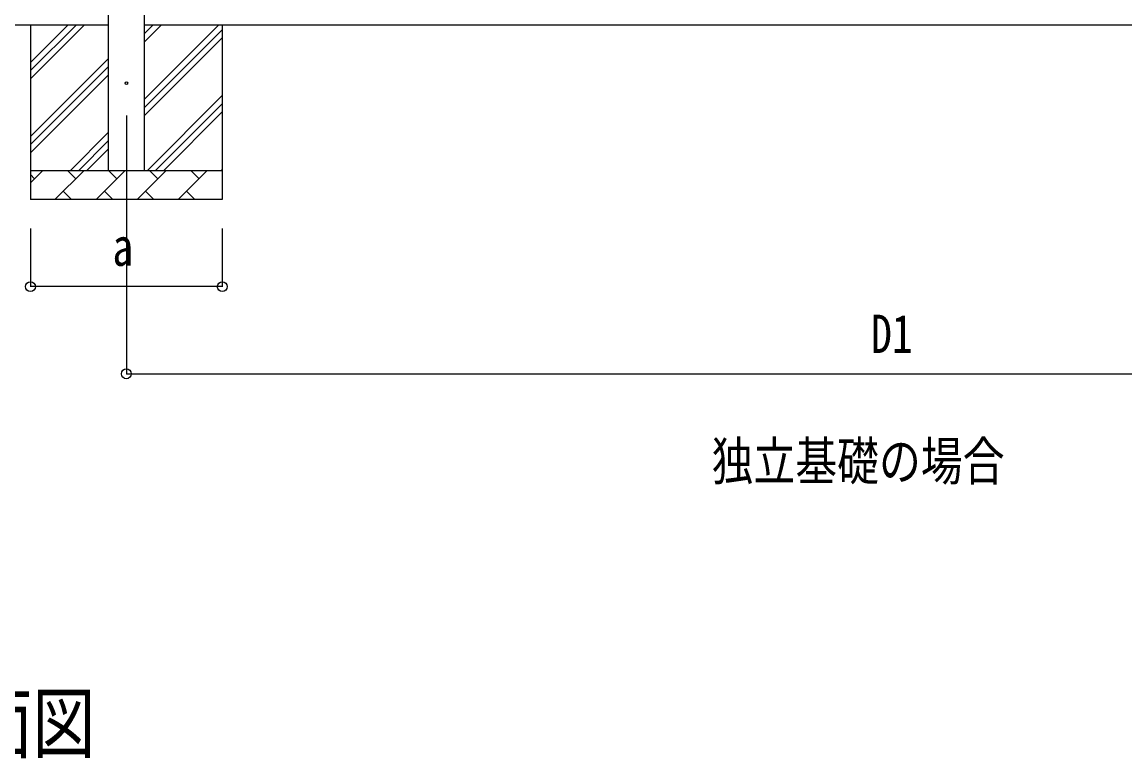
# Model space of a CAD drawing. Units: millimetres, scale not verified. Extents: x -16820 to 16820, y -11880 to 11880.
# Drawn here: x -12369 to -8573, y -3956 to -1421 of the extents above; entities that cross this region are included whole.
import ezdxf
from ezdxf.enums import TextEntityAlignment as Align

# ---------------------------------------------------------------- set-up
doc = ezdxf.new("R2010")
doc.units = ezdxf.units.MM
doc.header["$LTSCALE"] = 50
for name, color, linetype in [('0-2_USER1', 3, 'Continuous'), ('0-3_YKK_12', 2, 'Continuous'), ('0-4_YKK_13', 4, 'Continuous'), ('0-5_YKK_A1', 4, 'Continuous'), ('0-6_YKK_D', 6, 'Continuous')]:
    doc.layers.add(name, color=color, linetype=linetype)
doc.styles.add('ＭＳ ゴシック', font='')
doc.styles.get('ＭＳ ゴシック').set_extended_font_data('MS Gothic')

msp = doc.modelspace()

# ---------------------------------------------------------------- linework, layer by layer
at = {"layer": '0-3_YKK_12'}
msp.add_line((-12009.92, -1742.62), (-12009.92, -2242.62), dxfattribs=at)
at = {"layer": '0-4_YKK_13'}
msp.add_circle((-12009.92, -1630.96), 4.5, dxfattribs=at)
at = {"layer": '0-5_YKK_A1'}
for p, q in [((-12072.42, 1041.88), (-12072.42, -1930.96)), ((-11947.42, -1930.96), (-11947.42, 1041.88)), ((-12072.42, -1430.96), (-12930.07, -1430.96)), ((-12339.92, -1430.96), (-12339.92, -2030.96)), ((-12339.92, -1616.01), (-12154.87, -1430.96)), ((-12339.92, -1587.72), (-12183.15, -1430.96)), ((-12339.92, -1559.44), (-12211.44, -1430.96)), ((-6735.92, -1430.96), (-11947.42, -1430.96)), ((-11947.42, -1686.06), (-11692.32, -1430.96)), ((-11947.42, -1488.07), (-11890.31, -1430.96)), ((-11947.42, -1459.78), (-11918.6, -1430.96)), ((-11679.92, -1430.96), (-11679.92, -2030.96)), ((-11947.42, -1714.34), (-11679.92, -1446.84)), ((-11947.42, -1742.62), (-11679.92, -1475.12)), ((-12339.92, -1814), (-12072.42, -1546.5)), ((-12339.92, -1842.28), (-12072.42, -1574.78)), ((-12339.92, -1870.57), (-12072.42, -1603.07)), ((-11937.76, -1930.96), (-11679.92, -1673.11)), ((-11909.48, -1930.96), (-11679.92, -1701.4)), ((-11881.19, -1930.96), (-11679.92, -1729.68)), ((-12202.32, -1930.96), (-12072.42, -1801.06)), ((-12174.04, -1930.96), (-12072.42, -1829.34)), ((-12145.75, -1930.96), (-12072.42, -1857.62)), ((-12339.92, -1930.96), (-11679.92, -1930.96)), ((-12339.92, -1973.85), (-12297.03, -1930.96)), ((-12255.61, -2030.96), (-12155.61, -1930.96)), ((-12184.16, -1959.51), (-12212.71, -1930.96)), ((-12114.18, -2030.96), (-12014.18, -1930.96)), ((-12042.74, -1959.51), (-12071.29, -1930.96)), ((-11972.76, -2030.96), (-11872.76, -1930.96)), ((-11901.32, -1959.51), (-11929.87, -1930.96)), ((-11831.34, -2030.96), (-11731.34, -1930.96)), ((-11759.9, -1959.51), (-11788.45, -1930.96)), ((-11683.21, -1930.96), (-11679.92, -1927.67)), ((-12325.58, -1959.51), (-12339.92, -1945.17)), ((-12227.05, -2002.4), (-12198.5, -2030.96)), ((-12085.63, -2002.4), (-12057.08, -2030.96)), ((-11944.21, -2002.4), (-11915.66, -2030.96)), ((-11802.79, -2002.4), (-11774.24, -2030.96)), ((-11679.92, -2030.96), (-12339.92, -2030.96))]:
    msp.add_line(p, q, dxfattribs=at)
at = {"layer": '0-6_YKK_D'}
for p, q in [((-12339.92, -2130.96), (-12339.92, -2331.96)), ((-12009.92, -2130.96), (-12009.92, -2631.96)), ((-11679.92, -2130.96), (-11679.92, -2331.96)), ((-11679.92, -2330.96), (-12339.92, -2330.96)), ((-12009.92, -2630.96), (-6673.42, -2630.96))]:
    msp.add_line(p, q, dxfattribs=at)
for centre in [(-12339.92, -2330.96), (-11679.92, -2330.96), (-12009.92, -2630.96)]:
    msp.add_circle(centre, 17, dxfattribs=at)

# ---------------------------------------------------------------- texts
at = {"layer": '0-2_USER1', "style": 'ＭＳ ゴシック', "width": 0.8}
for s, height, p in [('独立基礎の場合', 132, (-9996.02, -3036.96)), ('■基礎断面図', 197.9, (-13412.86, -3991.58))]:
    msp.add_text(s, height=height, dxfattribs=at).set_placement(p, align=Align.BOTTOM_LEFT)
at = {"layer": '0-6_YKK_D', "style": 'ＭＳ ゴシック', "width": 0.8}
for s, p in [('a', (-12057.92, -2298.96)), ('D1', (-9447.27, -2598.96))]:
    msp.add_text(s, height=132, dxfattribs=at).set_placement(p, align=Align.BOTTOM_LEFT)

doc.saveas('drawing.dxf')
